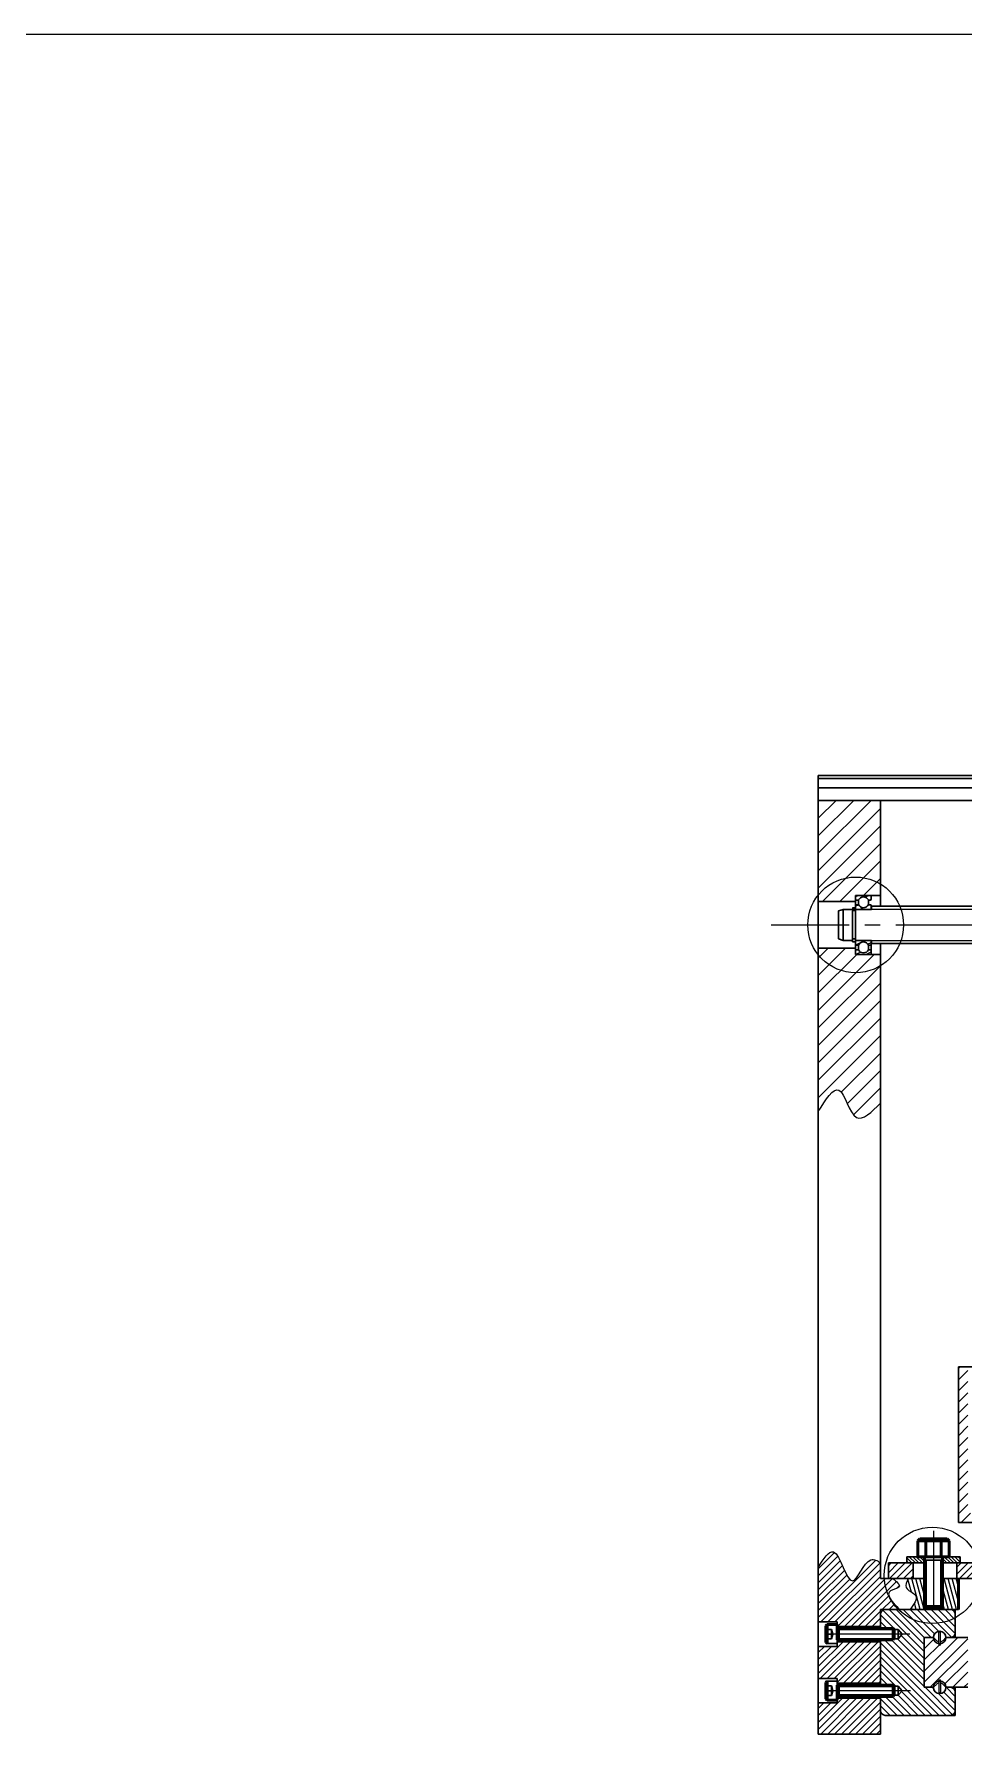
# Model space of a CAD drawing. Header units: inches. Extents: x -8900 to -5053, y -1814 to -15.
# Drawn here: x -8305 to -8155.7, y -288.3 to -15.1 of the extents above; entities that cross this region are included whole.
import ezdxf

# ---------------------------------------------------------------- set-up
doc = ezdxf.new("R2010")
doc.units = ezdxf.units.IN
doc.header["$LTSCALE"] = 2
doc.header["$MEASUREMENT"] = 0
for name, pattern in [('CENTER', [2, 1.25, -0.25, 0.25, -0.25]), ('CENTER2', [28.575, 19.05, -3.175, 3.175, -3.175]), ('DASHED', [0.2, 0.1, -0.1]), ('HIDDEN2', [4.7625, 3.175, -1.5875])]:
    doc.linetypes.add(name, pattern=pattern)
doc.layers.add('AM_0', color=7, linetype='Continuous', lineweight=50, plot=False)
for name, color, linetype, lineweight in [('Centerline (ISO)', 7, 'CENTER2', 30), ('duong co ban', 7, 'Continuous', 50), ('duong tam', 1, 'CENTER', 20), ('Hidden (ISO)', 7, 'DASHED', 30), ('Visible (ISO)', 7, 'Continuous', 50), ('Visible Narrow (ISO)', 6, 'Continuous', 35)]:
    doc.layers.add(name, color=color, linetype=linetype, lineweight=lineweight)
pattern_1 = [(45, (-8795.1744, -843.0287), (-0.8980256, 0.8980256), [])]
pattern_2 = [(45, (-8795.17435, -843.0287), (-0.561266, 0.561266), [])]

msp = doc.modelspace()

# ---------------------------------------------------------------- hatches: boundary and pattern name
h = msp.add_hatch()
h.set_pattern_fill('ANSI31', color=256, scale=0.625, style=0)
h.set_pattern_definition([(45, (-9189.1682, 100.3703), (-1.403165, 1.403165), [])])
edge = h.paths.add_edge_path()
edge.add_spline(control_points=[(-8179.07, -188.28), (-8177.87, -186.34), (-8175.37, -182.3), (-8173.58, -191.4), (-8170.5, -188.34), (-8169.07, -186.93)], knot_values=[0, 0, 0, 0, 9.548776, 19.953225, 28.954952, 28.954952, 28.954952, 28.954952], degree=3, periodic=0)
edge.add_line((-8169.07, -186.93), (-8169.07, -163.03))
edge.add_line((-8169.07, -163.03), (-8173.07, -163.03))
edge.add_line((-8173.07, -163.03), (-8173.07, -162.03))
edge.add_line((-8173.07, -162.03), (-8179.07, -162.03))
edge.add_line((-8179.07, -162.03), (-8179.07, -188.28))
h.paths.add_polyline_path([(-8169.07, -138.28), (-8179.07, -138.28), (-8179.07, -154.53), (-8173.07, -154.53), (-8173.07, -153.53), (-8169.07, -153.53)])
h = msp.add_hatch()
h.set_pattern_fill('ANSI31', color=256, scale=0.05, style=0)
h.set_pattern_definition([(45, (-9189.16819, 100.37031), (-0.112253202, 0.112253202), [])])
h.paths.add_polyline_path([(-8173.07, -155.53), (-8173.57, -155.53), (-8173.57, -156.03), (-8173.07, -156.03)])
at = {"linetype": 'Continuous'}
h = msp.add_hatch(dxfattribs=at)
h.set_pattern_fill('DEFAULT__27', color=2, scale=0.701156, angle=205, style=0, pattern_type=0)
h.set_pattern_definition([(205, (-8795.17435, -843.0287), (0.2963212, -0.6354628), [])])
edge = h.paths.add_edge_path()
edge.add_spline(control_points=[(-8170.72, -153.53), (-8170.64, -153.53), (-8170.57, -153.59), (-8170.57, -153.68)], knot_values=[0, 0, 0, 0, 1, 1, 1, 1], weights=[1, 0.804738, 0.804738, 1], degree=3, periodic=0)
edge.add_line((-8170.57, -154.13), (-8170.57, -153.68))
edge.add_spline(control_points=[(-8170.57, -154.13), (-8170.57, -154.22), (-8170.64, -154.28), (-8170.72, -154.28)], knot_values=[0, 0, 0, 0, 1, 1, 1, 1], weights=[1, 0.804738, 0.804738, 1], degree=3, periodic=0)
edge.add_line((-8171.03, -154.28), (-8170.72, -154.28))
edge.add_spline(control_points=[(-8172.61, -154.28), (-8172.25, -153.51), (-8171.4, -153.51), (-8171.03, -154.28)], knot_values=[0, 0, 0, 0, 1, 1, 1, 1], weights=[1, 0.619048, 0.619048, 1], degree=3, periodic=0)
edge.add_line((-8172.92, -154.28), (-8172.61, -154.28))
edge.add_spline(control_points=[(-8172.92, -154.28), (-8173.01, -154.28), (-8173.07, -154.22), (-8173.07, -154.13)], knot_values=[0, 0, 0, 0, 1, 1, 1, 1], weights=[1, 0.804738, 0.804738, 1], degree=3, periodic=0)
edge.add_line((-8173.07, -154.13), (-8173.07, -153.68))
edge.add_spline(control_points=[(-8173.07, -153.68), (-8173.07, -153.59), (-8173.01, -153.53), (-8172.92, -153.53)], knot_values=[0, 0, 0, 0, 1, 1, 1, 1], weights=[1, 0.804738, 0.804738, 1], degree=3, periodic=0)
edge.add_line((-8172.92, -153.53), (-8170.72, -153.53))
edge = h.paths.add_edge_path()
edge.add_spline(control_points=[(-8170.72, -163.03), (-8170.64, -163.03), (-8170.57, -162.97), (-8170.57, -162.88)], knot_values=[0, 0, 0, 0, 1, 1, 1, 1], weights=[1, 0.804738, 0.804738, 1], degree=3, periodic=0)
edge.add_line((-8172.92, -163.03), (-8170.72, -163.03))
edge.add_spline(control_points=[(-8173.07, -162.88), (-8173.07, -162.97), (-8173.01, -163.03), (-8172.92, -163.03)], knot_values=[0, 0, 0, 0, 1, 1, 1, 1], weights=[1, 0.804738, 0.804738, 1], degree=3, periodic=0)
edge.add_line((-8173.07, -162.88), (-8173.07, -162.43))
edge.add_spline(control_points=[(-8172.92, -162.28), (-8173.01, -162.28), (-8173.07, -162.34), (-8173.07, -162.43)], knot_values=[0, 0, 0, 0, 1, 1, 1, 1], weights=[1, 0.804738, 0.804738, 1], degree=3, periodic=0)
edge.add_line((-8172.92, -162.28), (-8172.61, -162.28))
edge.add_spline(control_points=[(-8172.61, -162.28), (-8172.25, -163.05), (-8171.4, -163.05), (-8171.03, -162.28)], knot_values=[0, 0, 0, 0, 1, 1, 1, 1], weights=[1, 0.619048, 0.619048, 1], degree=3, periodic=0)
edge.add_line((-8171.03, -162.28), (-8170.72, -162.28))
edge.add_spline(control_points=[(-8170.57, -162.43), (-8170.57, -162.34), (-8170.64, -162.28), (-8170.72, -162.28)], knot_values=[0, 0, 0, 0, 1, 1, 1, 1], weights=[1, 0.804738, 0.804738, 1], degree=3, periodic=0)
edge.add_line((-8170.57, -162.88), (-8170.57, -162.43))
edge = h.paths.add_edge_path()
edge.add_line((-8172.92, -155.78), (-8170.72, -155.78))
edge.add_spline(control_points=[(-8172.92, -155.78), (-8173.01, -155.78), (-8173.07, -155.72), (-8173.07, -155.63)], knot_values=[0, 0, 0, 0, 1, 1, 1, 1], weights=[1, 0.804738, 0.804738, 1], degree=3, periodic=0)
edge.add_line((-8173.07, -155.63), (-8173.07, -155.18))
edge.add_spline(control_points=[(-8173.07, -155.18), (-8173.07, -155.09), (-8173.01, -155.03), (-8172.92, -155.03)], knot_values=[0, 0, 0, 0, 1, 1, 1, 1], weights=[1, 0.804738, 0.804738, 1], degree=3, periodic=0)
edge.add_line((-8172.92, -155.03), (-8172.61, -155.03))
edge.add_spline(control_points=[(-8171.03, -155.03), (-8171.4, -155.8), (-8172.25, -155.8), (-8172.61, -155.03)], knot_values=[0, 0, 0, 0, 1, 1, 1, 1], weights=[1, 0.619048, 0.619048, 1], degree=3, periodic=0)
edge.add_line((-8171.03, -155.03), (-8170.72, -155.03))
edge.add_spline(control_points=[(-8170.72, -155.03), (-8170.64, -155.03), (-8170.57, -155.09), (-8170.57, -155.18)], knot_values=[0, 0, 0, 0, 1, 1, 1, 1], weights=[1, 0.804738, 0.804738, 1], degree=3, periodic=0)
edge.add_line((-8170.57, -155.63), (-8170.57, -155.18))
edge.add_spline(control_points=[(-8170.57, -155.63), (-8170.57, -155.72), (-8170.64, -155.78), (-8170.72, -155.78)], knot_values=[0, 0, 0, 0, 1, 1, 1, 1], weights=[1, 0.804738, 0.804738, 1], degree=3, periodic=0)
edge = h.paths.add_edge_path()
edge.add_line((-8172.92, -160.78), (-8170.72, -160.78))
edge.add_spline(control_points=[(-8170.57, -160.93), (-8170.57, -160.84), (-8170.64, -160.78), (-8170.72, -160.78)], knot_values=[0, 0, 0, 0, 1, 1, 1, 1], weights=[1, 0.804738, 0.804738, 1], degree=3, periodic=0)
edge.add_line((-8170.57, -161.38), (-8170.57, -160.93))
edge.add_spline(control_points=[(-8170.72, -161.53), (-8170.64, -161.53), (-8170.57, -161.47), (-8170.57, -161.38)], knot_values=[0, 0, 0, 0, 1, 1, 1, 1], weights=[1, 0.804738, 0.804738, 1], degree=3, periodic=0)
edge.add_line((-8171.03, -161.53), (-8170.72, -161.53))
edge.add_spline(control_points=[(-8171.03, -161.53), (-8171.4, -160.76), (-8172.25, -160.76), (-8172.61, -161.53)], knot_values=[0, 0, 0, 0, 1, 1, 1, 1], weights=[1, 0.619048, 0.619048, 1], degree=3, periodic=0)
edge.add_line((-8172.92, -161.53), (-8172.61, -161.53))
edge.add_spline(control_points=[(-8173.07, -161.38), (-8173.07, -161.47), (-8173.01, -161.53), (-8172.92, -161.53)], knot_values=[0, 0, 0, 0, 1, 1, 1, 1], weights=[1, 0.804738, 0.804738, 1], degree=3, periodic=0)
edge.add_line((-8173.07, -161.38), (-8173.07, -160.93))
edge.add_spline(control_points=[(-8172.92, -160.78), (-8173.01, -160.78), (-8173.07, -160.84), (-8173.07, -160.93)], knot_values=[0, 0, 0, 0, 1, 1, 1, 1], weights=[1, 0.804738, 0.804738, 1], degree=3, periodic=0)
h = msp.add_hatch(dxfattribs=at)
h.set_pattern_fill('ANSI31', color=2, scale=0.4, style=0)
h.set_pattern_definition(pattern_1)
edge = h.paths.add_edge_path()
edge.add_line((-8156.57, -254.28), (-7966.57, -254.28))
edge.add_line((-8156.57, -254.28), (-8156.57, -229.28))
edge.add_line((-8156.57, -229.28), (-8155.07, -229.28))
edge.add_line((-8155.07, -252.78), (-8155.07, -229.28))
edge.add_line((-8155.07, -252.78), (-7968.07, -252.78))
edge.add_line((-7968.07, -252.78), (-7968.07, -229.28))
edge.add_line((-7968.07, -229.28), (-7966.57, -229.28))
edge.add_line((-7966.57, -254.28), (-7966.57, -229.28))
h = msp.add_hatch()
h.set_pattern_fill('ANSI31', color=256, scale=0.25, style=0)
h.set_pattern_definition(pattern_2)
edge = h.paths.add_edge_path()
edge.add_spline(control_points=[(-8169.07, -260.82), (-8169.61, -260.38), (-8171.4, -259.52), (-8173.95, -267.25), (-8176, -256.64), (-8178.22, -260.16), (-8179.07, -261.52)], knot_values=[0, 0, 0, 0, 1.862215, 6.361029, 11.924613, 15.416338, 15.416338, 15.416338, 15.416338], degree=3, periodic=0)
edge.add_line((-8179.07, -261.52), (-8179.07, -270.27))
edge.add_line((-8179.07, -270.27), (-8176.04, -270.27))
edge.add_line((-8176.04, -270.27), (-8176.04, -270.71))
edge.add_line((-8176.04, -270.71), (-8176.04, -271.01))
edge.add_line((-8176.04, -271.01), (-8169.07, -271.01))
edge.add_line((-8169.07, -271.01), (-8169.07, -268.28))
edge.add_line((-8169.07, -268.28), (-8166.06, -268.28))
edge.add_spline(control_points=[(-8166.06, -268.28), (-8167.2, -267.05), (-8168.86, -265.25), (-8165.33, -264.76), (-8166.5, -263.79), (-8167.11, -263.28)], knot_values=[0, 0, 0, 0, 3.332756, 4.875654, 6.563686, 6.563686, 6.563686, 6.563686], degree=3, periodic=0)
edge.add_line((-8167.11, -263.28), (-8169.07, -263.28))
edge.add_line((-8169.07, -263.28), (-8169.07, -260.82))
h = msp.add_hatch()
h.set_pattern_fill('ANSI31', color=256, scale=0.25, style=0)
h.set_pattern_definition([(45, (-9189.1682, 100.3703), (-0.561266, 0.561266), [])])
h.paths.add_polyline_path([(-8060.42, -260.78), (-8062.72, -260.78), (-8062.72, -262.03), (-8063.45, -262.03), (-8063.45, -263.28), (-8059.7, -263.28), (-8059.7, -262.03), (-8060.42, -262.03)])
h.paths.add_polyline_path([(-8163.82, -260.78), (-8167.82, -260.78), (-8167.82, -263.28), (-8163.82, -263.28)])
h.paths.add_polyline_path([(-8064.7, -262.03), (-8065.42, -262.03), (-8065.42, -260.78), (-8156.82, -260.78), (-8156.82, -263.28), (-8064.7, -263.28)])
h.paths.add_polyline_path([(-7955.32, -260.78), (-7959.32, -260.78), (-7959.32, -263.28), (-7955.32, -263.28)])
h = msp.add_hatch()
h.set_pattern_fill('ANSI31', color=256, scale=0.125, angle=90, style=0)
h.set_pattern_definition([(135, (-9189.1682, 100.3703), (-0.280633, -0.280633), [])])
h.paths.add_polyline_path([(-8162.01, -259.8), (-8163.09, -259.8), (-8164.87, -259.8), (-8164.87, -260.78), (-8162.01, -260.78)])
h.paths.add_polyline_path([(-8156.28, -259.8), (-8158.05, -259.8), (-8159.13, -259.8), (-8159.13, -260.78), (-8156.28, -260.78)])
h = msp.add_hatch(dxfattribs=at)
h.set_pattern_fill('ANSI31', scale=5, angle=60, style=0)
h.set_pattern_definition([(105, (-4824.00034, 523.98853), (-0.60370364, -0.1617619), [])])
edge = h.paths.add_edge_path()
edge.add_line((-8162.01, -263.28), (-8164.61, -263.28))
edge.add_spline(control_points=[(-8164.61, -263.28), (-8164.86, -263.82), (-8165.44, -265.04), (-8162.59, -265.9), (-8163.7, -267.43), (-8164.32, -268.28)], knot_values=[0, 0, 0, 0, 3.03125, 6.873189, 11.74646, 11.74646, 11.74646, 11.74646], degree=3, periodic=0)
edge.add_line((-8164.32, -268.28), (-8162.01, -268.28))
edge.add_line((-8162.01, -268.28), (-8162.01, -263.28))
h.paths.add_polyline_path([(-8159.13, -268.28), (-8156.57, -268.28), (-8156.57, -263.28), (-8159.13, -263.28)])
h = msp.add_hatch()
h.set_pattern_fill('ANSI31', color=256, scale=0.25, angle=90, style=0)
h.set_pattern_definition([(135, (-8795.17435, -843.0287), (-0.561266, -0.561266), [])])
h.paths.add_polyline_path([(-8169.07, -280.41), (-8167.06, -280.41), (-8166.88, -280.59), (-8166.23, -280.59), (-8165.61, -281.32), (-8166.23, -282.06), (-8166.88, -282.06), (-8167.06, -282.24), (-8169.07, -282.24), (-8169.07, -284.53, 0.414214), (-8168.32, -285.28), (-8157.82, -285.28, 0.414214), (-8157.07, -284.53), (-8157.07, -281.53, 0.414214), (-8157.82, -280.78), (-8158.57, -280.78, -1), (-8160.57, -280.78), (-8162.07, -280.78), (-8162.07, -272.78), (-8160.57, -272.78, -1), (-8158.57, -272.78), (-8157.82, -272.78, 0.414214), (-8157.07, -272.03), (-8157.07, -269.03, 0.414214), (-8157.82, -268.28), (-8168.32, -268.28, 0.414214), (-8169.07, -269.03), (-8169.07, -271.32), (-8167.06, -271.32), (-8166.88, -271.5), (-8166.23, -271.5), (-8165.61, -272.23), (-8166.23, -272.97), (-8166.88, -272.97), (-8167.06, -273.15), (-8169.07, -273.15)])
h = msp.add_hatch()
h.set_pattern_fill('ANSI31', color=256, scale=0.4, style=0)
h.set_pattern_definition(pattern_1)
edge = h.paths.add_edge_path()
edge.add_spline(control_points=[(-8158.57, -280.78), (-8158.57, -278.78), (-8160.57, -278.78), (-8160.57, -280.78)], knot_values=[0, 0, 0, 0, 1, 1, 1, 1], weights=[1, 0.333333, 0.333333, 1], degree=3, periodic=0)
edge.add_line((-8162.07, -280.78), (-8160.57, -280.78))
edge.add_line((-8162.07, -272.78), (-8162.07, -280.78))
edge.add_line((-8160.57, -272.78), (-8162.07, -272.78))
edge.add_spline(control_points=[(-8160.57, -272.78), (-8160.57, -274.78), (-8158.57, -274.78), (-8158.57, -272.78)], knot_values=[0, 0, 0, 0, 1, 1, 1, 1], weights=[1, 0.333333, 0.333333, 1], degree=3, periodic=0)
edge.add_line((-8155.07, -272.78), (-8158.57, -272.78))
edge.add_line((-8155.07, -280.78), (-8155.07, -272.78))
edge.add_line((-8158.57, -280.78), (-8155.07, -280.78))
h = msp.add_hatch()
h.set_pattern_fill('ANSI31', color=256, scale=0.25, style=0)
h.set_pattern_definition(pattern_2)
h.paths.add_polyline_path([(-8176.04, -273.45), (-8176.04, -273.76), (-8176.04, -274.2), (-8179.07, -274.2), (-8179.07, -279.36), (-8176.04, -279.36), (-8176.04, -279.8), (-8176.04, -280.1), (-8169.07, -280.1), (-8169.07, -273.45)])
h = msp.add_hatch(dxfattribs=at)
h.set_pattern_fill('DEFAULT__37', color=2, scale=0.019278, angle=165, style=0, pattern_type=0)
h.set_pattern_definition([(165, (-8795.174353, -843.028671), (-0.0049894811, -0.0186209969), [])])
edge = h.paths.add_edge_path()
edge.add_spline(control_points=[(-8159.57, -274), (-8159.82, -274), (-8159.82, -273.75), (-8159.57, -273.75)], knot_values=[0, 0, 0, 0, 1, 1, 1, 1], weights=[1, 0.333333, 0.333333, 1], degree=3, periodic=0)
edge.add_spline(control_points=[(-8159.57, -273.75), (-8159.32, -273.75), (-8159.32, -274), (-8159.57, -274)], knot_values=[0, 0, 0, 0, 1, 1, 1, 1], weights=[1, 0.333333, 0.333333, 1], degree=3, periodic=0)
h = msp.add_hatch(dxfattribs=at)
h.set_pattern_fill('DEFAULT__38', color=2, scale=0.019234, angle=125, style=0, pattern_type=0)
h.set_pattern_definition([(125, (-8795.174353, -843.028671), (-0.0157554568, -0.0110320896), [])])
edge = h.paths.add_edge_path()
edge.add_spline(control_points=[(-8159.57, -279.55), (-8159.32, -279.55), (-8159.32, -279.8), (-8159.57, -279.8)], knot_values=[0, 0, 0, 0, 1, 1, 1, 1], weights=[1, 0.333333, 0.333333, 1], degree=3, periodic=0)
edge.add_spline(control_points=[(-8159.57, -279.8), (-8159.82, -279.8), (-8159.82, -279.55), (-8159.57, -279.55)], knot_values=[0, 0, 0, 0, 1, 1, 1, 1], weights=[1, 0.333333, 0.333333, 1], degree=3, periodic=0)
h = msp.add_hatch()
h.set_pattern_fill('ANSI31', color=256, scale=0.25, style=0)
h.set_pattern_definition(pattern_2)
h.paths.add_polyline_path([(-8169.07, -288.28), (-8169.07, -282.54), (-8176.04, -282.54), (-8176.04, -282.85), (-8176.04, -283.29), (-8179.07, -283.29), (-8179.07, -288.28)])

# ---------------------------------------------------------------- linework, layer by layer
at = {"color": 7, "linetype": 'Continuous'}
for p, q in [((-8899.51, -15.14), (-7710.51, -15.14)), ((-8173.57, -155.53), (-8173.57, -156.03)), ((-8173.07, -155.53), (-8173.57, -155.53)), ((-8173.07, -156.03), (-8173.57, -156.03)), ((-7952.42, -155.78), (-8170.72, -155.78)), ((-8173.07, -160.78), (-7952.57, -160.78)), ((-8161.74, -260.33), (-8161.74, -268.06)), ((-8159.41, -268.06), (-8159.41, -260.33)), ((-8160.57, -272.78), (-8160.1, -273.25)), ((-8159.7, -273.75), (-8159.7, -271.88)), ((-8159.7, -271.88), (-8159.45, -271.88)), ((-8159.45, -273.75), (-8159.45, -271.88)), ((-8159.04, -273.25), (-8158.57, -272.78)), ((-8160.1, -280.31), (-8160.57, -280.78)), ((-8159.7, -279.8), (-8159.7, -281.68)), ((-8159.45, -279.8), (-8159.45, -281.68)), ((-8158.57, -280.78), (-8159.04, -280.31)), ((-8159.45, -281.68), (-8159.7, -281.68))]:
    msp.add_line(p, q, dxfattribs=at)
for p, q in [((-8162.01, -268.1), (-8161.82, -268.28)), ((-8162.01, -268.1), (-8159.13, -268.1)), ((-8161.74, -268.06), (-8159.41, -268.06)), ((-8161.74, -268.1), (-8161.74, -268.28)), ((-8159.41, -268.1), (-8159.41, -268.28)), ((-8159.13, -268.1), (-8159.34, -268.28)), ((-8176.04, -270.71), (-8176.04, -270.71)), ((-8176.04, -282.85), (-8176.04, -282.85))]:
    msp.add_line(p, q)
for centre, radius in [((-8173.07, -158.28), 7.69), ((-8160.75, -262.79), 7.74)]:
    msp.add_circle(centre, radius)
for centre in [(-8159.57, -273.88), (-8159.57, -279.68)]:
    msp.add_circle(centre, 0.125, dxfattribs=at)
for centre, radius, start, end in [((-8172.92, -153.68), 0.15, 90, 180), ((-8159.57, -272.72), 0.75, 225, 260.36), ((-8159.57, -272.72), 0.75, 279.64, 315), ((-8159.57, -280.84), 0.75, 99.64, 135), ((-8159.57, -280.84), 0.75, 45, 80.36)]:
    msp.add_arc(centre, radius, start, end, dxfattribs=at)
for points in [[(-8179.07, -188.28), (-8175.77, -184.83), (-8172.95, -189.21), (-8169.07, -186.93)], [(-8167.11, -263.28), (-8166.07, -264.61), (-8167.47, -265.26), (-8166.06, -268.28)]]:
    msp.add_spline(points, degree=3)
msp.add_open_spline([(-8179.07, -261.52), (-8178.22, -260.16), (-8176, -256.64), (-8173.95, -267.25), (-8171.4, -259.52), (-8169.61, -260.38), (-8169.07, -260.82)], degree=3, knots=[0, 0, 0, 0, 3.491725, 9.055309, 13.554124, 15.416338, 15.416338, 15.416338, 15.416338])
msp.add_spline([(-8164.61, -263.28), (-8164.94, -264.76), (-8163.47, -266), (-8164.32, -268.28)], degree=3, dxfattribs=at)
at = {"layer": 'AM_0', "ltscale": 0.5}
msp.add_line((-8162.01, -267.79), (-8159.13, -267.79), dxfattribs=at)
at = {"layer": 'AM_0', "ltscale": 0.3}
for p, q in [((-8167.06, -273.15), (-8167.06, -271.32)), ((-8167.06, -280.41), (-8167.06, -282.24))]:
    msp.add_line(p, q, dxfattribs=at)
at = {"layer": 'Centerline (ISO)', "linetype": 'HIDDEN2'}
for p, q in [((-8177.87, -271.47), (-8176.95, -271.47)), ((-8177.87, -272.23), (-8176.95, -272.23)), ((-8176.95, -273), (-8177.87, -273)), ((-8176.95, -271.47), (-8176.75, -272.23)), ((-8176.95, -271.85), (-8176.95, -271.47)), ((-8176.95, -272.61), (-8176.95, -271.85)), ((-8176.75, -272.23), (-8176.95, -273)), ((-8176.95, -273), (-8176.95, -272.61)), ((-8176.95, -280.56), (-8177.87, -280.56)), ((-8177.87, -281.32), (-8176.95, -281.32)), ((-8176.95, -280.56), (-8176.95, -280.94)), ((-8176.75, -281.32), (-8176.95, -280.56)), ((-8176.95, -280.94), (-8176.95, -281.7)), ((-8176.95, -282.09), (-8176.75, -281.32)), ((-8177.87, -282.09), (-8176.95, -282.09)), ((-8176.95, -281.7), (-8176.95, -282.09))]:
    msp.add_line(p, q, dxfattribs=at)
at = {"layer": 'duong co ban', "lineweight": 30}
for p, q in [((-8179.07, -288.28), (-8179.07, -134.28)), ((-8066.38, -134.28), (-8179.07, -134.28)), ((-8066.38, -134.78), (-8179.07, -134.78)), ((-8066.38, -136.28), (-8179.07, -136.28)), ((-8179.07, -138.28), (-7944.07, -138.28)), ((-8169.07, -155.28), (-8169.07, -138.28)), ((-8179.07, -154.53), (-8173.07, -154.53)), ((-8173.07, -156.03), (-8173.07, -153.53)), ((-8173.07, -153.53), (-8169.07, -153.53)), ((-8172.92, -154.28), (-8172.61, -154.28)), ((-8172.92, -155.03), (-8172.61, -155.03)), ((-8172.61, -154.28), (-8172.61, -155.03)), ((-8171.03, -154.28), (-8171.03, -155.03)), ((-8171.03, -154.28), (-8170.72, -154.28)), ((-8171.03, -155.03), (-8170.72, -155.03)), ((-8170.57, -154.12), (-8170.57, -153.68)), ((-8170.57, -155.18), (-8170.57, -155.63)), ((-8170.52, -155.28), (-8170.52, -155.78)), ((-8170.52, -155.28), (-7952.52, -155.28)), ((-8175.82, -156.03), (-8175.07, -155.78)), ((-8175.82, -156.03), (-8175.82, -160.53)), ((-8175.07, -160.78), (-8175.07, -155.78)), ((-8173.57, -155.78), (-8175.07, -155.78)), ((-8173.57, -156.03), (-8173.57, -160.53)), ((-8170.52, -155.78), (-8173.07, -155.78)), ((-8173.07, -156.03), (-8173.07, -160.53)), ((-8175.82, -160.53), (-8175.07, -160.78)), ((-8173.57, -160.78), (-8175.07, -160.78)), ((-8173.57, -161.02), (-8173.57, -160.53)), ((-8173.07, -160.53), (-8173.57, -160.53)), ((-8173.07, -161.02), (-8173.57, -161.02)), ((-8173.07, -163.03), (-8173.07, -160.53)), ((-8173.07, -160.78), (-8170.52, -160.78)), ((-8170.57, -162.88), (-8170.57, -160.78)), ((-8170.52, -161.28), (-8170.52, -160.78)), ((-8179.07, -162.03), (-8173.07, -162.03)), ((-8173.07, -163.03), (-8169.07, -163.03)), ((-8172.92, -161.53), (-8172.61, -161.53)), ((-8172.92, -162.28), (-8172.61, -162.28)), ((-8172.61, -161.53), (-8172.61, -162.28)), ((-8171.03, -161.53), (-8171.03, -162.28)), ((-8171.03, -161.53), (-8170.72, -161.53)), ((-8171.03, -162.28), (-8170.72, -162.28)), ((-8170.52, -161.28), (-7952.57, -161.28)), ((-8169.07, -263.28), (-8169.07, -161.28)), ((-8156.57, -254.28), (-8156.57, -229.28)), ((-8156.57, -229.28), (-7966.57, -229.28)), ((-8156.57, -254.28), (-7966.57, -254.28)), ((-8167.82, -260.78), (-8167.82, -263.28)), ((-8167.82, -260.78), (-8162.01, -260.78)), ((-8164.87, -259.8), (-8164.87, -260.78)), ((-8163.09, -259.8), (-8164.87, -259.8)), ((-8163.82, -260.78), (-8163.82, -263.28)), ((-8159.13, -260.78), (-7964.01, -260.78)), ((-8158.05, -259.8), (-8156.28, -259.8)), ((-8156.82, -260.78), (-8156.82, -263.28)), ((-8156.28, -259.8), (-8156.28, -260.78)), ((-8169.07, -263.28), (-8162.01, -263.28)), ((-8159.13, -263.28), (-8064.7, -263.28)), ((-8176.04, -270.27), (-8179.07, -270.27)), ((-8176.04, -270.71), (-8176.04, -270.27)), ((-8156.57, -268.28), (-8169.07, -268.28)), ((-8169.07, -271.32), (-8169.07, -268.28)), ((-8157.07, -268.28), (-8157.07, -269.03)), ((-8157.07, -272.03), (-8157.07, -269.03)), ((-8176.04, -271.01), (-8169.07, -271.01)), ((-8166.88, -271.5), (-8166.23, -271.5)), ((-8166.88, -272.97), (-8166.23, -272.97)), ((-8166.23, -271.5), (-8165.61, -272.23)), ((-8166.23, -271.5), (-8166.23, -272.97)), ((-8166.23, -272.97), (-8165.61, -272.23)), ((-8162.07, -272.78), (-8162.07, -280.78)), ((-8160.57, -272.78), (-8162.07, -272.78)), ((-8155.07, -272.78), (-8158.57, -272.78)), ((-8157.07, -272.03), (-8157.07, -272.78)), ((-8176.04, -274.2), (-8179.07, -274.2)), ((-8177.66, -273.76), (-8176.04, -273.76)), ((-8176.04, -273.76), (-8176.04, -273.15)), ((-8176.04, -273.45), (-8169.07, -273.45)), ((-8176.04, -273.76), (-8176.04, -274.2)), ((-8169.07, -280.41), (-8169.07, -273.15)), ((-8176.04, -279.36), (-8179.07, -279.36)), ((-8177.66, -279.8), (-8176.04, -279.8)), ((-8176.04, -279.8), (-8176.04, -279.36)), ((-8176.04, -279.8), (-8176.04, -280.41)), ((-8176.04, -280.1), (-8169.07, -280.1)), ((-8166.88, -280.59), (-8166.23, -280.59)), ((-8166.23, -282.06), (-8166.23, -280.59)), ((-8166.23, -280.59), (-8165.61, -281.32)), ((-8166.23, -282.06), (-8165.61, -281.32)), ((-8160.57, -280.78), (-8162.07, -280.78)), ((-8158.57, -280.78), (-8155.07, -280.78)), ((-8157.07, -280.78), (-8157.07, -281.53)), ((-8176.04, -283.29), (-8179.07, -283.29)), ((-8176.04, -282.54), (-8169.07, -282.54)), ((-8176.04, -282.85), (-8176.04, -283.29)), ((-8169.07, -288.28), (-8169.07, -282.24)), ((-8166.88, -282.06), (-8166.23, -282.06)), ((-8157.07, -284.53), (-8157.07, -281.53)), ((-8168.32, -285.28), (-8157.82, -285.28)), ((-8157.07, -285.28), (-8157.82, -285.28)), ((-8157.07, -284.53), (-8157.07, -285.28)), ((-8179.07, -288.28), (-8169.07, -288.28))]:
    msp.add_line(p, q, dxfattribs=at)
for centre in [(-8159.57, -272.78), (-8159.57, -280.78)]:
    msp.add_circle(centre, 1, dxfattribs=at)
for centre, radius, start, end in [((-8172.92, -154.13), 0.15, 180, 270), ((-8172.92, -155.18), 0.15, 90, 180), ((-8172.92, -155.63), 0.15, 180, 270), ((-8171.82, -154.65), 0.875, 25.3769, 154.6231), ((-8171.82, -154.65), 0.875, 205.3769, 334.6231), ((-8170.72, -153.68), 0.15, 0, 90), ((-8170.72, -154.13), 0.15, 270, 0), ((-8170.72, -155.18), 0.15, 0, 90), ((-8170.72, -155.63), 0.15, 270, 0), ((-8172.92, -160.93), 0.15, 90, 180), ((-8171.82, -161.9), 0.875, 25.3769, 154.6231), ((-8170.72, -160.93), 0.15, 0, 90), ((-8172.92, -161.38), 0.15, 180, 270), ((-8172.92, -162.43), 0.15, 90, 180), ((-8172.92, -162.88), 0.15, 180, 270), ((-8171.82, -161.9), 0.875, 205.3769, 334.6231), ((-8170.72, -161.38), 0.15, 270, 0), ((-8170.72, -162.43), 0.15, 0, 90), ((-8170.72, -162.88), 0.15, 270, 0), ((-8168.32, -269.03), 0.75, 90, 180), ((-8157.82, -269.03), 0.75, 0, 90), ((-8157.82, -272.03), 0.75, 270, 0), ((-8157.82, -281.53), 0.75, 0, 90), ((-8168.32, -284.53), 0.75, 180, 270), ((-8157.82, -284.53), 0.75, 270, 0)]:
    msp.add_arc(centre, radius, start, end, dxfattribs=at)
at = {"layer": 'duong tam', "ltscale": 5}
for p, q in [((-8186.62, -158.28), (-7910.47, -158.28)), ((-8160.57, -255.63), (-8160.57, -269.33)), ((-8164.37, -272.23), (-8178.71, -272.23)), ((-8164.28, -281.32), (-8178.69, -281.32))]:
    msp.add_line(p, q, dxfattribs=at)
at = {"layer": 'Hidden (ISO)', "linetype": 'Continuous'}
for p, q in [((-8162.01, -260.33), (-8159.13, -260.33)), ((-8175.71, -273.15), (-8175.71, -271.32)), ((-8175.71, -280.41), (-8175.71, -282.24))]:
    msp.add_line(p, q, dxfattribs=at)
at = {"layer": 'Visible (ISO)'}
for p, q in [((-8163.09, -257.25), (-8162.76, -256.92)), ((-8163.09, -259.8), (-8163.09, -257.25)), ((-8161.79, -257.25), (-8161.79, -259.8)), ((-8159.36, -257.25), (-8159.36, -259.8)), ((-8158.39, -256.92), (-8158.05, -257.25)), ((-8158.05, -257.25), (-8158.05, -259.8)), ((-8162.01, -259.8), (-8163.09, -259.8)), ((-8162.01, -268.28), (-8162.01, -259.8)), ((-8158.05, -259.8), (-8159.13, -259.8)), ((-8159.13, -259.8), (-8159.13, -268.28)), ((-8161.74, -268.06), (-8162.01, -267.79)), ((-8159.44, -268.1), (-8161.7, -268.1)), ((-8159.13, -267.79), (-8159.41, -268.06)), ((-8177.66, -270.71), (-8177.87, -270.91)), ((-8177.87, -270.91), (-8177.87, -271.47)), ((-8177.87, -272.23), (-8177.87, -271.47)), ((-8177.87, -273), (-8177.87, -272.23)), ((-8177.87, -273), (-8177.87, -273.56)), ((-8176.04, -270.71), (-8177.66, -270.71)), ((-8176.04, -271.32), (-8176.04, -270.71)), ((-8167.06, -271.32), (-8176.04, -271.32)), ((-8166.87, -271.51), (-8167.06, -271.32)), ((-8167.06, -273.15), (-8166.87, -272.96)), ((-8166.87, -272.96), (-8166.87, -271.51)), ((-8177.87, -273.56), (-8177.66, -273.76)), ((-8176.04, -273.15), (-8167.06, -273.15)), ((-8177.87, -280), (-8177.66, -279.8)), ((-8177.87, -280.56), (-8177.87, -280)), ((-8177.87, -280.56), (-8177.87, -281.32)), ((-8177.87, -281.32), (-8177.87, -282.09)), ((-8176.04, -280.41), (-8167.06, -280.41)), ((-8167.06, -280.41), (-8166.87, -280.6)), ((-8166.87, -280.6), (-8166.87, -282.05)), ((-8177.87, -282.65), (-8177.87, -282.09)), ((-8177.66, -282.85), (-8177.87, -282.65)), ((-8176.04, -282.85), (-8177.66, -282.85)), ((-8176.04, -282.24), (-8176.04, -282.85)), ((-8167.06, -282.24), (-8176.04, -282.24)), ((-8166.87, -282.05), (-8167.06, -282.24))]:
    msp.add_line(p, q, dxfattribs=at)
at = {"layer": 'Visible (ISO)', "ltscale": 0.3}
for p, q in [((-8163.09, -257.25), (-8158.05, -257.25)), ((-8162.76, -256.92), (-8158.39, -256.92)), ((-8160.03, -256.92), (-8158.39, -256.92)), ((-8160.03, -257.25), (-8158.05, -257.25)), ((-8162.01, -259.8), (-8159.13, -259.8)), ((-8156.57, -268.28), (-8156.57, -263.28)), ((-8177.66, -273.76), (-8177.66, -270.71)), ((-8176.04, -273.15), (-8176.04, -271.32)), ((-8177.66, -279.8), (-8177.66, -282.85)), ((-8176.04, -280.41), (-8176.04, -282.24))]:
    msp.add_line(p, q, dxfattribs=at)
at = {"layer": 'Visible Narrow (ISO)'}
for p, q in [((-8166.87, -271.5), (-8175.71, -271.5)), ((-8175.71, -272.97), (-8166.88, -272.97)), ((-8175.71, -280.59), (-8166.88, -280.59)), ((-8166.87, -282.06), (-8175.71, -282.06))]:
    msp.add_line(p, q, dxfattribs=at)

doc.saveas('drawing.dxf')
